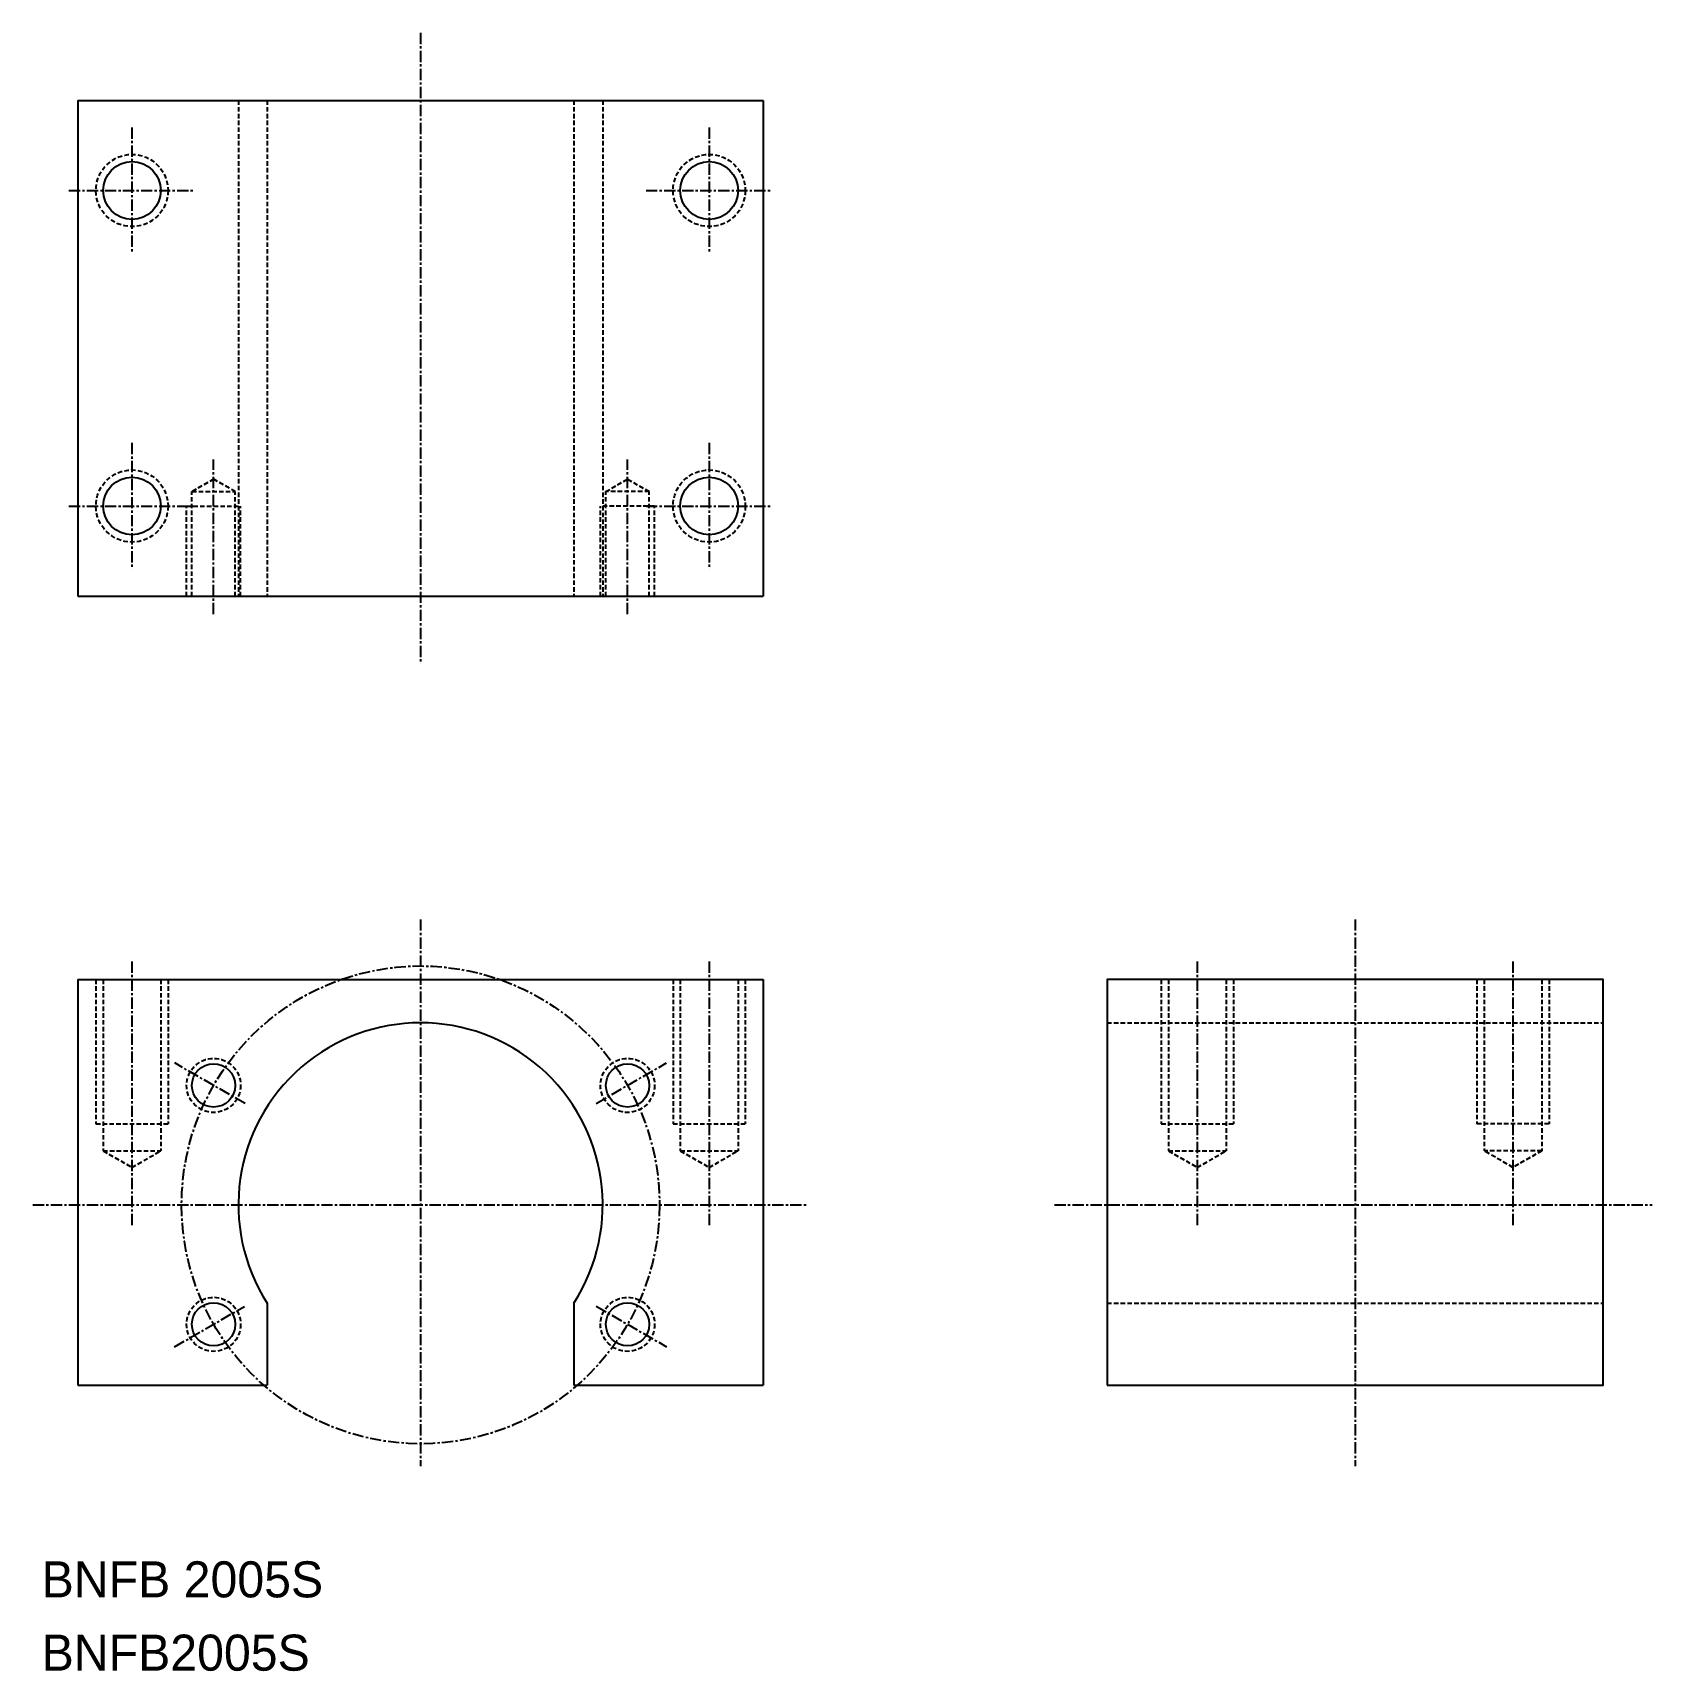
# Model space of a CAD drawing. Extents: x 3 to 183, y 3 to 184.
import ezdxf

# ---------------------------------------------------------------- set-up
doc = ezdxf.new("R2010")
doc.units = 0
doc.linetypes.add('CENTER', pattern=[2, 1.25, -0.25, 0.25, -0.25])
doc.linetypes.add('DASHED', pattern=[0.75, 0.5, -0.25])
doc.layers.get('0').update_dxf_attribs({"linetype": 'CONTINUOUS'})
doc.layers.add('CENTER', color=1, linetype='CENTER')

msp = doc.modelspace()

# ---------------------------------------------------------------- linework, layer by layer
at = {"color": 7, "linetype": 'CONTINUOUS'}
for p, q in [((8.05, 176.83), (8.05, 121.83)), ((8.05, 176.83), (84.05, 176.83)), ((84.05, 176.83), (84.05, 121.83)), ((8.05, 121.83), (84.05, 121.83)), ((8.05, 79.31), (84.05, 79.31)), ((8.05, 79.31), (8.05, 34.31)), ((27.05, 79.31), (27.05, 79.31)), ((46.05, 79.31), (46.05, 79.31)), ((84.05, 79.31), (84.05, 34.31)), ((29.05, 43.4), (29.05, 34.31)), ((63.05, 43.4), (63.05, 34.31)), ((8.05, 34.31), (29.05, 34.31)), ((63.05, 34.31), (84.05, 34.31))]:
    msp.add_line(p, q, dxfattribs=at)
at = {"color": 3, "linetype": 'DASHED'}
for p, q in [((25.85, 176.83), (25.85, 121.83)), ((29.05, 176.83), (29.05, 121.83)), ((63.05, 176.83), (63.05, 121.83)), ((66.25, 176.83), (66.25, 121.83)), ((23.1, 134.81), (20.7, 133.43)), ((25.5, 133.43), (23.1, 134.81)), ((66.6, 133.43), (69, 134.81)), ((69, 134.81), (71.4, 133.43)), ((20.7, 121.83), (20.7, 133.43)), ((20.7, 133.43), (25.5, 133.43)), ((25.5, 121.83), (25.5, 133.43)), ((71.4, 133.43), (66.6, 133.43)), ((66.6, 121.83), (66.6, 133.43)), ((71.4, 121.83), (71.4, 133.43)), ((20.1, 121.83), (20.1, 131.83)), ((20.1, 131.83), (26.1, 131.83)), ((26.1, 121.83), (26.1, 131.83)), ((72, 131.83), (66, 131.83)), ((66, 121.83), (66, 131.83)), ((72, 121.83), (72, 131.83)), ((10.05, 79.31), (10.05, 63.31)), ((10.85, 79.31), (10.85, 60.31)), ((17.25, 79.31), (17.25, 60.31)), ((18.05, 79.31), (18.05, 63.31)), ((74.05, 79.31), (74.05, 63.31)), ((74.85, 79.31), (74.85, 60.31)), ((81.25, 79.31), (81.25, 60.31)), ((82.05, 79.31), (82.05, 63.31)), ((128.18, 79.31), (128.18, 63.31)), ((128.98, 79.31), (128.98, 60.31)), ((135.38, 79.31), (135.38, 60.31)), ((136.18, 79.31), (136.18, 63.31)), ((163.18, 79.31), (163.18, 63.31)), ((163.98, 79.31), (163.98, 60.31)), ((170.38, 79.31), (170.38, 60.31)), ((171.18, 79.31), (171.18, 63.31)), ((122.18, 74.51), (177.18, 74.51)), ((10.05, 63.31), (18.05, 63.31)), ((74.05, 63.31), (82.05, 63.31)), ((128.18, 63.31), (136.18, 63.31)), ((171.18, 63.31), (163.18, 63.31)), ((10.85, 60.31), (17.25, 60.31)), ((10.85, 60.31), (14.05, 58.47)), ((14.05, 58.47), (17.25, 60.31)), ((74.85, 60.31), (81.25, 60.31)), ((74.85, 60.31), (78.05, 58.47)), ((78.05, 58.47), (81.25, 60.31)), ((128.98, 60.31), (135.38, 60.31)), ((128.98, 60.31), (132.18, 58.47)), ((132.18, 58.47), (135.38, 60.31)), ((170.38, 60.31), (163.98, 60.31)), ((167.18, 58.47), (163.98, 60.31)), ((170.38, 60.31), (167.18, 58.47)), ((122.18, 43.4), (177.18, 43.4))]:
    msp.add_line(p, q, dxfattribs=at)
at = {"color": 7, "linetype": 'CONTINUOUS'}
msp.add_lwpolyline([(122.18, 34.31), (177.18, 34.31), (177.18, 79.31), (122.18, 79.31)], close=True, dxfattribs=at)
at = {"color": 3, "linetype": 'DASHED'}
for centre, radius in [((14.05, 166.83), 4), ((78.05, 166.83), 4), ((14.05, 131.83), 4), ((78.05, 131.83), 4), ((23.1, 67.56), 3), ((69, 67.56), 3), ((23.1, 41.06), 3), ((69, 41.06), 3)]:
    msp.add_circle(centre, radius, dxfattribs=at)
at = {"color": 7, "linetype": 'CONTINUOUS'}
for centre, radius in [((14.05, 166.83), 3.2), ((78.05, 166.83), 3.2), ((14.05, 131.83), 3.2), ((78.05, 131.83), 3.2), ((23.1, 67.56), 2.4), ((69, 67.56), 2.4), ((23.1, 41.06), 2.4), ((69, 41.06), 2.4)]:
    msp.add_circle(centre, radius, dxfattribs=at)
msp.add_arc((46.05, 54.31), 20.2, 327.3078, 212.6922, dxfattribs=at)
at = {"layer": 'CENTER', "color": 1, "linetype": 'CENTER'}
for p, q in [((46.05, 184.33), (46.05, 114.33)), ((14.05, 173.83), (14.05, 159.83)), ((78.05, 173.83), (78.05, 159.83)), ((7.05, 166.83), (21.05, 166.83)), ((71.05, 166.83), (85.05, 166.83)), ((14.05, 138.83), (14.05, 124.83)), ((78.05, 138.83), (78.05, 124.83)), ((23.1, 119.83), (23.1, 137.01)), ((69, 119.83), (69, 137.01)), ((7.05, 131.83), (21.05, 131.83)), ((71.05, 131.83), (85.05, 131.83)), ((46.05, 85.98), (46.05, 25.34)), ((149.68, 85.98), (149.68, 25.34)), ((14.05, 81.31), (14.05, 51.9)), ((78.05, 81.31), (78.05, 51.9)), ((132.18, 81.31), (132.18, 51.9)), ((167.18, 81.31), (167.18, 51.9)), ((26.59, 65.55), (18.8, 70.05)), ((65.53, 65.56), (73.33, 70.06)), ((3.05, 54.31), (89.05, 54.31)), ((116.34, 54.31), (182.62, 54.31)), ((18.75, 38.55), (26.54, 43.05)), ((65.53, 43.06), (73.33, 38.56))]:
    msp.add_line(p, q, dxfattribs=at)
msp.add_circle((46.05, 54.31), 26.5, dxfattribs=at)

# ---------------------------------------------------------------- texts
at = {"color": 7, "linetype": 'CONTINUOUS'}
for s, p in [('BNFB 2005S', (4.03, 10.77)), ('BNFB2005S', (4.03, 2.64))]:
    msp.add_text(s, height=4, dxfattribs=at).set_placement(p)

doc.saveas('drawing.dxf')
